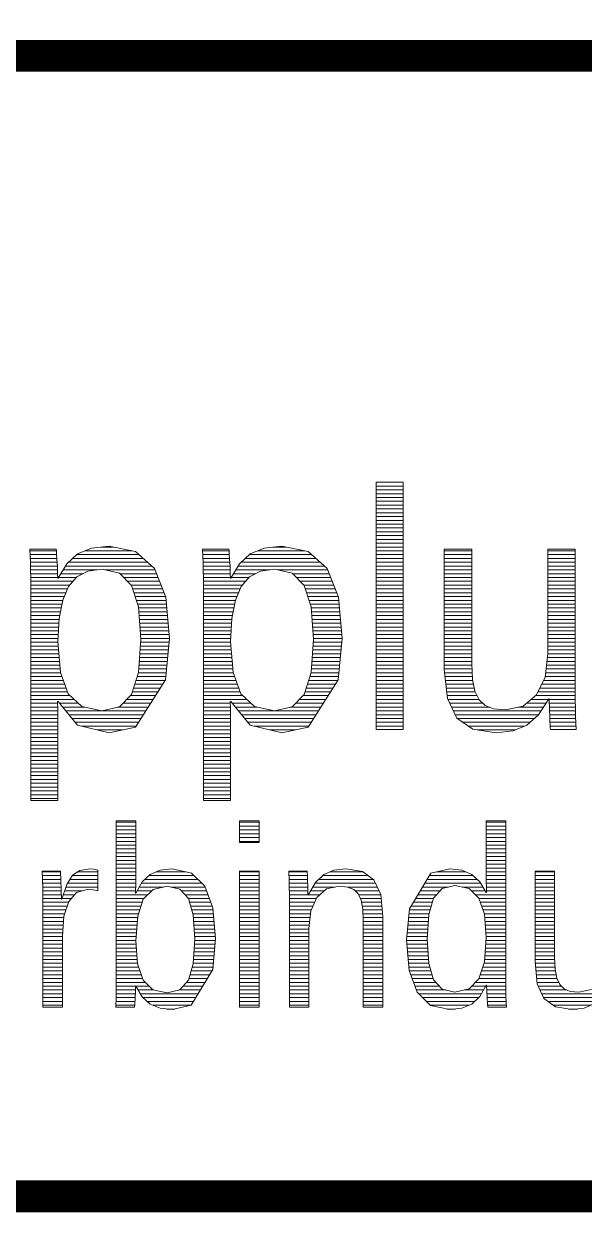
# Model space of a CAD drawing. Header units: millimetres. Extents: x 20 to 410, y 10 to 287.
# Drawn here: x 334.53 to 343.36, y 9.75 to 28.46 of the extents above; entities that cross this region are included whole.
import ezdxf

# ---------------------------------------------------------------- set-up
doc = ezdxf.new("R2010")
doc.units = ezdxf.units.MM
doc.layers.add('KANTEN', color=7, linetype='Continuous', lineweight=50)
doc.layers.add('TEXT', color=7, linetype='Continuous', lineweight=13)

msp = doc.modelspace()

# ---------------------------------------------------------------- linework, layer by layer
at = {"layer": 'KANTEN', "lineweight": 50, "const_width": 0.5}
msp.add_lwpolyline([(20, 10), (410, 10), (410, 287), (20, 287)], close=True, dxfattribs=at)
msp.add_lwpolyline([(299, 27.96), (410, 27.96)], dxfattribs=at)
at = {"layer": 'TEXT', "lineweight": 13}
for p, q in [((340.082, 21.245), (340.512, 21.245)), ((340.082, 21.185), (340.512, 21.185)), ((340.082, 21.125), (340.512, 21.125)), ((340.082, 21.065), (340.512, 21.065)), ((340.082, 21.005), (340.512, 21.005)), ((340.082, 20.945), (340.512, 20.945)), ((340.082, 20.885), (340.512, 20.885)), ((340.082, 20.825), (340.512, 20.825)), ((340.082, 20.765), (340.512, 20.765)), ((340.082, 20.705), (340.512, 20.705)), ((340.082, 20.645), (340.512, 20.645)), ((340.082, 20.585), (340.512, 20.585)), ((340.082, 20.525), (340.512, 20.525)), ((340.082, 20.465), (340.512, 20.465)), ((340.082, 20.405), (340.512, 20.405)), ((335.739, 20.225), (335.949, 20.225)), ((338.459, 20.225), (338.669, 20.225)), ((340.082, 20.345), (340.512, 20.345)), ((340.082, 20.285), (340.512, 20.285)), ((340.082, 20.225), (340.512, 20.225)), ((334.63, 20.165), (335.046, 20.165)), ((334.632, 20.105), (335.051, 20.105)), ((334.635, 20.045), (335.055, 20.045)), ((335.302, 20.045), (336.415, 20.045)), ((335.367, 20.105), (336.348, 20.105)), ((335.493, 20.165), (336.234, 20.165)), ((337.35, 20.165), (337.766, 20.165)), ((337.352, 20.105), (337.771, 20.105)), ((337.355, 20.045), (337.775, 20.045)), ((338.022, 20.045), (339.135, 20.045)), ((338.087, 20.105), (339.068, 20.105)), ((338.213, 20.165), (338.954, 20.165)), ((340.082, 20.165), (340.512, 20.165)), ((340.082, 20.105), (340.512, 20.105)), ((340.082, 20.045), (340.512, 20.045)), ((341.157, 20.165), (341.589, 20.165)), ((341.157, 20.105), (341.589, 20.105)), ((341.157, 20.045), (341.589, 20.045)), ((342.791, 20.165), (343.221, 20.165)), ((342.791, 20.105), (343.221, 20.105)), ((342.791, 20.045), (343.221, 20.045)), ((334.638, 19.985), (335.058, 19.985)), ((334.639, 19.925), (335.061, 19.925)), ((334.64, 19.865), (335.064, 19.865)), ((335.154, 19.865), (335.691, 19.865)), ((335.189, 19.925), (336.55, 19.925)), ((335.236, 19.985), (336.482, 19.985)), ((335.81, 19.865), (336.6, 19.865)), ((337.358, 19.985), (337.778, 19.985)), ((337.359, 19.925), (337.781, 19.925)), ((337.36, 19.865), (337.784, 19.865)), ((337.874, 19.865), (338.411, 19.865)), ((337.909, 19.925), (339.27, 19.925)), ((337.956, 19.985), (339.202, 19.985)), ((338.53, 19.865), (339.32, 19.865)), ((340.082, 19.985), (340.512, 19.985)), ((340.082, 19.925), (340.512, 19.925)), ((340.082, 19.865), (340.512, 19.865)), ((341.157, 19.985), (341.589, 19.985)), ((341.157, 19.925), (341.589, 19.925)), ((341.157, 19.865), (341.589, 19.865)), ((342.791, 19.985), (343.221, 19.985)), ((342.791, 19.925), (343.221, 19.925)), ((342.791, 19.865), (343.221, 19.865)), ((334.64, 19.805), (335.066, 19.805)), ((334.641, 19.745), (335.068, 19.745)), ((334.641, 19.685), (335.307, 19.685)), ((335.084, 19.745), (335.358, 19.745)), ((335.119, 19.805), (335.461, 19.805)), ((336.048, 19.805), (336.624, 19.805)), ((336.107, 19.745), (336.647, 19.745)), ((336.167, 19.685), (336.671, 19.685)), ((337.36, 19.805), (337.786, 19.805)), ((337.361, 19.745), (337.788, 19.745)), ((337.361, 19.685), (338.027, 19.685)), ((337.804, 19.745), (338.078, 19.745)), ((337.839, 19.805), (338.181, 19.805)), ((338.768, 19.805), (339.344, 19.805)), ((338.827, 19.745), (339.367, 19.745)), ((338.887, 19.685), (339.391, 19.685)), ((340.082, 19.805), (340.512, 19.805)), ((340.082, 19.745), (340.512, 19.745)), ((340.082, 19.685), (340.512, 19.685)), ((341.157, 19.805), (341.589, 19.805)), ((341.157, 19.745), (341.589, 19.745)), ((341.157, 19.685), (341.589, 19.685)), ((342.791, 19.805), (343.221, 19.805)), ((342.791, 19.745), (343.221, 19.745)), ((342.791, 19.685), (343.221, 19.685)), ((334.642, 19.625), (335.257, 19.625)), ((334.642, 19.565), (335.223, 19.565)), ((334.642, 19.505), (335.197, 19.505)), ((336.226, 19.625), (336.694, 19.625)), ((336.248, 19.565), (336.718, 19.565)), ((336.268, 19.505), (336.742, 19.505)), ((337.362, 19.625), (337.977, 19.625)), ((337.362, 19.565), (337.943, 19.565)), ((337.362, 19.505), (337.917, 19.505)), ((338.946, 19.625), (339.414, 19.625)), ((338.968, 19.565), (339.438, 19.565)), ((338.988, 19.505), (339.462, 19.505)), ((340.082, 19.625), (340.512, 19.625)), ((340.082, 19.565), (340.512, 19.565)), ((340.082, 19.505), (340.512, 19.505)), ((341.157, 19.625), (341.589, 19.625)), ((341.157, 19.565), (341.589, 19.565)), ((341.157, 19.505), (341.589, 19.505)), ((342.791, 19.625), (343.221, 19.625)), ((342.791, 19.565), (343.221, 19.565)), ((342.791, 19.505), (343.221, 19.505)), ((334.642, 19.445), (335.172, 19.445)), ((334.642, 19.385), (335.147, 19.385)), ((334.642, 19.325), (335.135, 19.325)), ((336.287, 19.445), (336.765, 19.445)), ((336.306, 19.385), (336.773, 19.385)), ((336.326, 19.325), (336.779, 19.325)), ((337.362, 19.445), (337.892, 19.445)), ((337.362, 19.385), (337.867, 19.385)), ((337.362, 19.325), (337.855, 19.325)), ((339.007, 19.445), (339.485, 19.445)), ((339.026, 19.385), (339.493, 19.385)), ((339.046, 19.325), (339.499, 19.325)), ((340.082, 19.445), (340.512, 19.445)), ((340.082, 19.385), (340.512, 19.385)), ((340.082, 19.325), (340.512, 19.325)), ((341.157, 19.445), (341.589, 19.445)), ((341.157, 19.385), (341.589, 19.385)), ((341.157, 19.325), (341.589, 19.325)), ((342.791, 19.445), (343.221, 19.445)), ((342.791, 19.385), (343.221, 19.385)), ((342.791, 19.325), (343.221, 19.325)), ((334.642, 19.265), (335.123, 19.265)), ((334.642, 19.205), (335.112, 19.205)), ((334.642, 19.145), (335.1, 19.145)), ((336.341, 19.265), (336.784, 19.265)), ((336.345, 19.205), (336.79, 19.205)), ((336.35, 19.145), (336.795, 19.145)), ((337.362, 19.265), (337.843, 19.265)), ((337.362, 19.205), (337.832, 19.205)), ((337.362, 19.145), (337.82, 19.145)), ((339.061, 19.265), (339.504, 19.265)), ((339.065, 19.205), (339.51, 19.205)), ((339.07, 19.145), (339.515, 19.145)), ((340.082, 19.265), (340.512, 19.265)), ((340.082, 19.205), (340.512, 19.205)), ((340.082, 19.145), (340.512, 19.145)), ((341.157, 19.265), (341.589, 19.265)), ((341.157, 19.205), (341.589, 19.205)), ((341.157, 19.145), (341.589, 19.145)), ((342.791, 19.265), (343.221, 19.265)), ((342.791, 19.205), (343.221, 19.205)), ((342.791, 19.145), (343.221, 19.145)), ((334.642, 19.085), (335.09, 19.085)), ((334.642, 19.025), (335.087, 19.025)), ((334.642, 18.965), (335.084, 18.965)), ((334.642, 18.905), (335.081, 18.905)), ((336.354, 19.085), (336.801, 19.085)), ((336.358, 19.025), (336.806, 19.025)), ((336.362, 18.965), (336.811, 18.965)), ((336.367, 18.905), (336.817, 18.905)), ((337.362, 19.085), (337.81, 19.085)), ((337.362, 19.025), (337.807, 19.025)), ((337.362, 18.965), (337.804, 18.965)), ((337.362, 18.905), (337.801, 18.905)), ((339.074, 19.085), (339.521, 19.085)), ((339.078, 19.025), (339.526, 19.025)), ((339.082, 18.965), (339.531, 18.965)), ((339.087, 18.905), (339.537, 18.905)), ((340.082, 19.085), (340.512, 19.085)), ((340.082, 19.025), (340.512, 19.025)), ((340.082, 18.965), (340.512, 18.965)), ((340.082, 18.905), (340.512, 18.905)), ((341.157, 19.085), (341.589, 19.085)), ((341.157, 19.025), (341.589, 19.025)), ((341.157, 18.965), (341.589, 18.965)), ((341.157, 18.905), (341.589, 18.905)), ((342.791, 19.085), (343.221, 19.085)), ((342.791, 19.025), (343.221, 19.025)), ((342.791, 18.965), (343.221, 18.965)), ((342.791, 18.905), (343.221, 18.905)), ((334.642, 18.845), (335.078, 18.845)), ((334.642, 18.785), (335.075, 18.785)), ((334.642, 18.725), (335.073, 18.725)), ((336.371, 18.845), (336.822, 18.845)), ((336.373, 18.725), (336.823, 18.725)), ((336.375, 18.785), (336.828, 18.785)), ((337.362, 18.845), (337.798, 18.845)), ((337.362, 18.785), (337.795, 18.785)), ((337.362, 18.725), (337.793, 18.725)), ((339.091, 18.845), (339.542, 18.845)), ((339.093, 18.725), (339.543, 18.725)), ((339.095, 18.785), (339.548, 18.785)), ((340.082, 18.845), (340.512, 18.845)), ((340.082, 18.785), (340.512, 18.785)), ((340.082, 18.725), (340.512, 18.725)), ((341.157, 18.845), (341.589, 18.845)), ((341.157, 18.785), (341.589, 18.785)), ((341.157, 18.725), (341.589, 18.725)), ((342.791, 18.845), (343.221, 18.845)), ((342.791, 18.785), (343.221, 18.785)), ((342.791, 18.725), (343.221, 18.725)), ((334.642, 18.665), (335.078, 18.665)), ((334.642, 18.605), (335.083, 18.605)), ((334.642, 18.545), (335.088, 18.545)), ((336.36, 18.545), (336.806, 18.545)), ((336.364, 18.605), (336.812, 18.605)), ((336.369, 18.665), (336.817, 18.665)), ((337.362, 18.665), (337.798, 18.665)), ((337.362, 18.605), (337.803, 18.605)), ((337.362, 18.545), (337.808, 18.545)), ((339.08, 18.545), (339.526, 18.545)), ((339.084, 18.605), (339.532, 18.605)), ((339.089, 18.665), (339.537, 18.665)), ((340.082, 18.665), (340.512, 18.665)), ((340.082, 18.605), (340.512, 18.605)), ((340.082, 18.545), (340.512, 18.545)), ((341.157, 18.665), (341.589, 18.665)), ((341.157, 18.605), (341.589, 18.605)), ((341.157, 18.545), (341.589, 18.545)), ((342.791, 18.665), (343.221, 18.665)), ((342.791, 18.605), (343.221, 18.605)), ((342.791, 18.545), (343.221, 18.545)), ((334.642, 18.485), (335.093, 18.485)), ((334.642, 18.425), (335.098, 18.425)), ((334.642, 18.365), (335.103, 18.365)), ((336.348, 18.365), (336.79, 18.365)), ((336.352, 18.425), (336.795, 18.425)), ((336.356, 18.485), (336.801, 18.485)), ((337.362, 18.485), (337.813, 18.485)), ((337.362, 18.425), (337.818, 18.425)), ((337.362, 18.365), (337.823, 18.365)), ((339.068, 18.365), (339.51, 18.365)), ((339.072, 18.425), (339.515, 18.425)), ((339.076, 18.485), (339.521, 18.485)), ((340.082, 18.485), (340.512, 18.485)), ((340.082, 18.425), (340.512, 18.425)), ((340.082, 18.365), (340.512, 18.365)), ((341.157, 18.485), (341.589, 18.485)), ((341.157, 18.425), (341.589, 18.425)), ((341.157, 18.365), (341.591, 18.365)), ((342.769, 18.365), (343.221, 18.365)), ((342.776, 18.425), (343.221, 18.425)), ((342.783, 18.485), (343.221, 18.485)), ((334.642, 18.305), (335.108, 18.305)), ((334.642, 18.245), (335.115, 18.245)), ((334.642, 18.185), (335.136, 18.185)), ((336.318, 18.185), (336.773, 18.185)), ((336.337, 18.245), (336.779, 18.245)), ((336.343, 18.305), (336.784, 18.305)), ((337.362, 18.305), (337.828, 18.305)), ((337.362, 18.245), (337.835, 18.245)), ((337.362, 18.185), (337.856, 18.185)), ((339.038, 18.185), (339.493, 18.185)), ((339.057, 18.245), (339.499, 18.245)), ((339.063, 18.305), (339.504, 18.305)), ((340.082, 18.305), (340.512, 18.305)), ((340.082, 18.245), (340.512, 18.245)), ((340.082, 18.185), (340.512, 18.185)), ((341.157, 18.305), (341.594, 18.305)), ((341.163, 18.245), (341.597, 18.245)), ((341.169, 18.185), (341.6, 18.185)), ((342.747, 18.185), (343.221, 18.185)), ((342.754, 18.245), (343.221, 18.245)), ((342.762, 18.305), (343.221, 18.305)), ((334.642, 18.125), (335.158, 18.125)), ((334.642, 18.065), (335.179, 18.065)), ((334.642, 18.005), (335.201, 18.005)), ((336.261, 18.005), (336.687, 18.005)), ((336.28, 18.065), (336.725, 18.065)), ((336.299, 18.125), (336.763, 18.125)), ((337.362, 18.125), (337.878, 18.125)), ((337.362, 18.065), (337.899, 18.065)), ((337.362, 18.005), (337.921, 18.005)), ((338.981, 18.005), (339.407, 18.005)), ((339, 18.065), (339.445, 18.065)), ((339.019, 18.125), (339.483, 18.125)), ((340.082, 18.125), (340.512, 18.125)), ((340.082, 18.065), (340.512, 18.065)), ((340.082, 18.005), (340.512, 18.005)), ((341.176, 18.125), (341.605, 18.125)), ((341.182, 18.065), (341.617, 18.065)), ((341.189, 18.005), (341.629, 18.005)), ((342.664, 18.005), (343.221, 18.005)), ((342.693, 18.065), (343.221, 18.065)), ((342.722, 18.125), (343.221, 18.125)), ((334.642, 17.945), (335.222, 17.945)), ((334.642, 17.885), (335.263, 17.885)), ((334.642, 17.825), (335.327, 17.825)), ((336.151, 17.825), (336.571, 17.825)), ((336.209, 17.885), (336.61, 17.885)), ((336.242, 17.945), (336.648, 17.945)), ((337.362, 17.945), (337.942, 17.945)), ((337.362, 17.885), (337.983, 17.885)), ((337.362, 17.825), (338.047, 17.825)), ((338.871, 17.825), (339.291, 17.825)), ((338.929, 17.885), (339.33, 17.885)), ((338.962, 17.945), (339.368, 17.945)), ((340.082, 17.945), (340.512, 17.945)), ((340.082, 17.885), (340.512, 17.885)), ((340.082, 17.825), (340.512, 17.825)), ((341.195, 17.945), (341.644, 17.945)), ((341.202, 17.885), (341.673, 17.885)), ((341.213, 17.825), (341.703, 17.825)), ((342.525, 17.825), (342.796, 17.825)), ((342.598, 17.885), (343.222, 17.885)), ((342.635, 17.945), (343.221, 17.945)), ((342.81, 17.825), (343.222, 17.825)), ((334.642, 17.765), (335.064, 17.765)), ((334.642, 17.705), (335.068, 17.705)), ((334.642, 17.645), (335.07, 17.645)), ((335.096, 17.765), (335.392, 17.765)), ((335.145, 17.705), (335.486, 17.705)), ((335.195, 17.645), (336.456, 17.645)), ((336.012, 17.705), (336.495, 17.705)), ((336.092, 17.765), (336.533, 17.765)), ((337.362, 17.765), (337.784, 17.765)), ((337.362, 17.705), (337.788, 17.705)), ((337.362, 17.645), (337.79, 17.645)), ((337.816, 17.765), (338.112, 17.765)), ((337.865, 17.705), (338.206, 17.705)), ((337.914, 17.645), (339.176, 17.645)), ((338.732, 17.705), (339.215, 17.705)), ((338.812, 17.765), (339.253, 17.765)), ((340.082, 17.765), (340.512, 17.765)), ((340.082, 17.705), (340.512, 17.705)), ((340.082, 17.645), (340.512, 17.645)), ((341.242, 17.765), (341.763, 17.765)), ((341.27, 17.705), (341.868, 17.705)), ((341.299, 17.645), (342.681, 17.645)), ((342.323, 17.705), (342.72, 17.705)), ((342.452, 17.765), (342.758, 17.765)), ((342.812, 17.765), (343.223, 17.765)), ((342.813, 17.705), (343.223, 17.705)), ((342.815, 17.645), (343.224, 17.645)), ((334.642, 17.585), (335.071, 17.585)), ((334.642, 17.525), (335.071, 17.525)), ((334.642, 17.465), (335.071, 17.465)), ((335.244, 17.585), (336.418, 17.585)), ((335.293, 17.525), (336.379, 17.525)), ((335.342, 17.465), (336.341, 17.465)), ((337.362, 17.585), (337.791, 17.585)), ((337.362, 17.525), (337.791, 17.525)), ((337.362, 17.465), (337.791, 17.465)), ((337.964, 17.585), (339.138, 17.585)), ((338.013, 17.525), (339.099, 17.525)), ((338.062, 17.465), (339.061, 17.465)), ((340.082, 17.585), (340.512, 17.585)), ((340.082, 17.525), (340.512, 17.525)), ((340.082, 17.465), (340.512, 17.465)), ((341.328, 17.585), (342.643, 17.585)), ((341.361, 17.525), (342.577, 17.525)), ((341.449, 17.465), (342.51, 17.465)), ((342.817, 17.585), (343.224, 17.585)), ((342.82, 17.525), (343.226, 17.525)), ((342.822, 17.465), (343.229, 17.465)), ((334.642, 17.405), (335.072, 17.405)), ((334.642, 17.345), (335.072, 17.345)), ((334.642, 17.285), (335.072, 17.285)), ((334.642, 17.225), (335.072, 17.225)), ((335.442, 17.405), (336.303, 17.405)), ((335.685, 17.345), (336.09, 17.345)), ((337.362, 17.405), (337.792, 17.405)), ((337.362, 17.345), (337.792, 17.345)), ((337.362, 17.285), (337.792, 17.285)), ((337.362, 17.225), (337.792, 17.225)), ((338.162, 17.405), (339.023, 17.405)), ((338.405, 17.345), (338.81, 17.345)), ((340.082, 17.405), (340.512, 17.405)), ((341.536, 17.405), (342.426, 17.405)), ((341.675, 17.345), (342.283, 17.345)), ((342.825, 17.405), (343.232, 17.405)), ((334.642, 17.165), (335.072, 17.165)), ((334.642, 17.105), (335.072, 17.105)), ((334.642, 17.045), (335.072, 17.045)), ((337.362, 17.165), (337.792, 17.165)), ((337.362, 17.105), (337.792, 17.105)), ((337.362, 17.045), (337.792, 17.045)), ((334.642, 16.985), (335.072, 16.985)), ((334.642, 16.925), (335.072, 16.925)), ((334.642, 16.865), (335.072, 16.865)), ((337.362, 16.985), (337.792, 16.985)), ((337.362, 16.925), (337.792, 16.925)), ((337.362, 16.865), (337.792, 16.865)), ((334.642, 16.805), (335.072, 16.805)), ((334.642, 16.745), (335.072, 16.745)), ((334.642, 16.685), (335.072, 16.685)), ((337.362, 16.805), (337.792, 16.805)), ((337.362, 16.745), (337.792, 16.745)), ((337.362, 16.685), (337.792, 16.685)), ((334.642, 16.625), (335.072, 16.625)), ((334.642, 16.565), (335.072, 16.565)), ((334.642, 16.505), (335.072, 16.505)), ((337.362, 16.625), (337.792, 16.625)), ((337.362, 16.565), (337.792, 16.565)), ((337.362, 16.505), (337.792, 16.505)), ((334.642, 16.445), (335.072, 16.445)), ((334.642, 16.385), (335.072, 16.385)), ((334.642, 16.325), (335.072, 16.325)), ((337.362, 16.445), (337.792, 16.445)), ((337.362, 16.385), (337.792, 16.385)), ((337.362, 16.325), (337.792, 16.325)), ((334.642, 16.265), (335.072, 16.265)), ((337.362, 16.265), (337.792, 16.265)), ((335.991, 15.89), (336.298, 15.89)), ((335.991, 15.83), (336.298, 15.83)), ((335.991, 15.77), (336.298, 15.77)), ((337.932, 15.89), (338.239, 15.89)), ((337.932, 15.83), (338.239, 15.83)), ((337.932, 15.77), (338.239, 15.77)), ((341.818, 15.89), (342.125, 15.89)), ((341.818, 15.83), (342.125, 15.83)), ((341.818, 15.77), (342.125, 15.77)), ((335.991, 15.71), (336.298, 15.71)), ((335.991, 15.65), (336.298, 15.65)), ((335.991, 15.59), (336.298, 15.59)), ((337.932, 15.71), (338.239, 15.71)), ((337.932, 15.65), (338.239, 15.65)), ((337.932, 15.59), (338.239, 15.59)), ((341.818, 15.71), (342.125, 15.71)), ((341.818, 15.65), (342.125, 15.65)), ((341.818, 15.59), (342.125, 15.59)), ((335.991, 15.53), (336.298, 15.53)), ((335.991, 15.47), (336.298, 15.47)), ((335.991, 15.41), (336.298, 15.41)), ((335.991, 15.35), (336.298, 15.35)), ((341.818, 15.53), (342.125, 15.53)), ((341.818, 15.47), (342.125, 15.47)), ((341.818, 15.41), (342.125, 15.41)), ((341.818, 15.35), (342.125, 15.35)), ((335.991, 15.29), (336.298, 15.29)), ((335.991, 15.23), (336.298, 15.23)), ((335.991, 15.17), (336.298, 15.17)), ((341.818, 15.29), (342.125, 15.29)), ((341.818, 15.23), (342.125, 15.23)), ((341.818, 15.17), (342.125, 15.17)), ((334.824, 15.11), (335.114, 15.11)), ((334.826, 15.05), (335.116, 15.05)), ((334.828, 14.99), (335.118, 14.99)), ((335.261, 14.99), (335.697, 14.99)), ((335.299, 15.05), (335.697, 15.05)), ((335.383, 15.11), (335.697, 15.11)), ((335.991, 15.11), (336.298, 15.11)), ((335.991, 15.05), (336.298, 15.05)), ((335.991, 14.99), (336.297, 14.99)), ((336.438, 14.99), (337.28, 14.99)), ((336.503, 15.05), (337.218, 15.05)), ((336.619, 15.11), (337.089, 15.11)), ((337.932, 15.11), (338.239, 15.11)), ((337.932, 15.05), (338.239, 15.05)), ((337.932, 14.99), (338.239, 14.99)), ((338.707, 15.11), (338.997, 15.11)), ((338.71, 15.05), (339, 15.05)), ((338.713, 14.99), (339.003, 14.99)), ((339.18, 14.99), (340.041, 14.99)), ((339.243, 15.05), (339.958, 15.05)), ((339.358, 15.11), (339.875, 15.11)), ((340.886, 14.99), (341.68, 14.99)), ((340.923, 15.05), (341.614, 15.05)), ((341.036, 15.11), (341.498, 15.11)), ((341.818, 15.11), (342.125, 15.11)), ((341.818, 15.05), (342.125, 15.05)), ((341.819, 14.99), (342.125, 14.99)), ((342.588, 15.11), (342.896, 15.11)), ((342.588, 15.05), (342.896, 15.05)), ((342.588, 14.99), (342.896, 14.99)), ((334.83, 14.93), (335.12, 14.93)), ((334.831, 14.87), (335.123, 14.87)), ((334.832, 14.81), (335.124, 14.81)), ((335.178, 14.81), (335.455, 14.81)), ((335.198, 14.87), (335.697, 14.87)), ((335.224, 14.93), (335.697, 14.93)), ((335.991, 14.93), (336.296, 14.93)), ((335.991, 14.87), (336.294, 14.87)), ((335.991, 14.81), (336.292, 14.81)), ((336.317, 14.81), (336.548, 14.81)), ((336.351, 14.87), (336.735, 14.87)), ((336.385, 14.93), (337.341, 14.93)), ((336.85, 14.87), (337.393, 14.87)), ((337.016, 14.81), (337.414, 14.81)), ((337.932, 14.93), (338.239, 14.93)), ((337.932, 14.87), (338.239, 14.87)), ((337.932, 14.81), (338.239, 14.81)), ((338.715, 14.93), (339.005, 14.93)), ((338.715, 14.87), (339.007, 14.87)), ((338.716, 14.81), (339.009, 14.81)), ((339.05, 14.81), (339.269, 14.81)), ((339.086, 14.87), (339.44, 14.87)), ((339.122, 14.93), (340.074, 14.93)), ((339.637, 14.87), (340.102, 14.87)), ((339.754, 14.81), (340.129, 14.81)), ((340.777, 14.81), (341.093, 14.81)), ((340.814, 14.87), (341.222, 14.87)), ((340.85, 14.93), (341.734, 14.93)), ((341.44, 14.87), (341.769, 14.87)), ((341.585, 14.81), (341.805, 14.81)), ((341.82, 14.93), (342.125, 14.93)), ((341.821, 14.87), (342.125, 14.87)), ((341.821, 14.81), (342.125, 14.81)), ((342.588, 14.93), (342.896, 14.93)), ((342.588, 14.87), (342.896, 14.87)), ((342.588, 14.81), (342.896, 14.81)), ((334.833, 14.75), (335.126, 14.75)), ((334.834, 14.69), (335.127, 14.69)), ((334.834, 14.63), (335.238, 14.63)), ((335.137, 14.69), (335.284, 14.69)), ((335.158, 14.75), (335.335, 14.75)), ((335.991, 14.75), (336.488, 14.75)), ((335.991, 14.69), (336.428, 14.69)), ((335.991, 14.63), (336.4, 14.63)), ((337.071, 14.75), (337.436, 14.75)), ((337.127, 14.69), (337.458, 14.69)), ((337.145, 14.63), (337.479, 14.63)), ((337.932, 14.75), (338.239, 14.75)), ((337.932, 14.69), (338.239, 14.69)), ((337.932, 14.63), (338.239, 14.63)), ((338.716, 14.75), (339.2, 14.75)), ((338.717, 14.69), (339.143, 14.69)), ((338.717, 14.63), (339.116, 14.63)), ((339.806, 14.75), (340.156, 14.75)), ((339.834, 14.69), (340.162, 14.69)), ((339.852, 14.63), (340.168, 14.63)), ((340.668, 14.63), (340.97, 14.63)), ((340.704, 14.69), (340.988, 14.69)), ((340.741, 14.75), (341.038, 14.75)), ((341.647, 14.75), (342.125, 14.75)), ((341.703, 14.69), (342.125, 14.69)), ((341.724, 14.63), (342.125, 14.63)), ((342.588, 14.75), (342.896, 14.75)), ((342.588, 14.69), (342.896, 14.69)), ((342.588, 14.63), (342.896, 14.63)), ((334.834, 14.57), (335.218, 14.57)), ((334.834, 14.51), (335.199, 14.51)), ((334.834, 14.45), (335.179, 14.45)), ((335.991, 14.57), (336.38, 14.57)), ((335.991, 14.51), (336.36, 14.51)), ((335.991, 14.45), (336.34, 14.45)), ((337.163, 14.57), (337.501, 14.57)), ((337.18, 14.51), (337.513, 14.51)), ((337.198, 14.45), (337.519, 14.45)), ((337.932, 14.57), (338.239, 14.57)), ((337.932, 14.51), (338.239, 14.51)), ((337.932, 14.45), (338.239, 14.45)), ((338.717, 14.57), (339.089, 14.57)), ((338.717, 14.51), (339.061, 14.51)), ((338.717, 14.45), (339.05, 14.45)), ((339.864, 14.57), (340.174, 14.57)), ((339.874, 14.51), (340.18, 14.51)), ((339.876, 14.45), (340.186, 14.45)), ((340.6, 14.45), (340.916, 14.45)), ((340.605, 14.51), (340.934, 14.51)), ((340.632, 14.57), (340.952, 14.57)), ((341.745, 14.57), (342.125, 14.57)), ((341.766, 14.51), (342.125, 14.51)), ((341.787, 14.45), (342.125, 14.45)), ((342.588, 14.57), (342.896, 14.57)), ((342.588, 14.51), (342.896, 14.51)), ((342.588, 14.45), (342.896, 14.45)), ((334.834, 14.39), (335.165, 14.39)), ((334.834, 14.33), (335.16, 14.33)), ((334.834, 14.27), (335.155, 14.27)), ((335.991, 14.39), (336.326, 14.39)), ((335.991, 14.33), (336.321, 14.33)), ((335.991, 14.27), (336.317, 14.27)), ((337.206, 14.39), (337.524, 14.39)), ((337.21, 14.33), (337.529, 14.33)), ((337.214, 14.27), (337.534, 14.27)), ((337.932, 14.39), (338.239, 14.39)), ((337.932, 14.33), (338.239, 14.33)), ((337.932, 14.27), (338.239, 14.27)), ((338.717, 14.39), (339.043, 14.39)), ((338.717, 14.33), (339.036, 14.33)), ((338.717, 14.27), (339.03, 14.27)), ((339.879, 14.39), (340.191, 14.39)), ((339.882, 14.33), (340.191, 14.33)), ((339.882, 14.27), (340.191, 14.27)), ((340.584, 14.27), (340.901, 14.27)), ((340.59, 14.33), (340.905, 14.33)), ((340.595, 14.39), (340.909, 14.39)), ((341.793, 14.39), (342.125, 14.39)), ((341.798, 14.33), (342.125, 14.33)), ((341.803, 14.27), (342.125, 14.27)), ((342.588, 14.39), (342.896, 14.39)), ((342.588, 14.33), (342.896, 14.33)), ((342.588, 14.27), (342.896, 14.27)), ((334.834, 14.21), (335.15, 14.21)), ((334.834, 14.15), (335.145, 14.15)), ((334.834, 14.09), (335.141, 14.09)), ((335.991, 14.21), (336.312, 14.21)), ((335.991, 14.15), (336.307, 14.15)), ((335.991, 14.09), (336.303, 14.09)), ((337.218, 14.21), (337.539, 14.21)), ((337.222, 14.15), (337.544, 14.15)), ((337.226, 14.09), (337.549, 14.09)), ((337.932, 14.21), (338.239, 14.21)), ((337.932, 14.15), (338.239, 14.15)), ((337.932, 14.09), (338.239, 14.09)), ((338.717, 14.21), (339.024, 14.21)), ((338.717, 14.15), (339.024, 14.15)), ((338.717, 14.09), (339.024, 14.09)), ((339.882, 14.21), (340.191, 14.21)), ((339.882, 14.15), (340.191, 14.15)), ((339.882, 14.09), (340.191, 14.09)), ((340.569, 14.09), (340.889, 14.09)), ((340.574, 14.15), (340.893, 14.15)), ((340.579, 14.21), (340.897, 14.21)), ((341.808, 14.21), (342.125, 14.21)), ((341.812, 14.15), (342.125, 14.15)), ((341.817, 14.09), (342.125, 14.09)), ((342.588, 14.21), (342.896, 14.21)), ((342.588, 14.15), (342.896, 14.15)), ((342.588, 14.09), (342.896, 14.09)), ((334.834, 14.03), (335.141, 14.03)), ((334.834, 13.97), (335.141, 13.97)), ((334.834, 13.91), (335.141, 13.91)), ((334.834, 13.85), (335.141, 13.85)), ((335.991, 14.03), (336.298, 14.03)), ((335.991, 13.97), (336.302, 13.97)), ((335.991, 13.91), (336.307, 13.91)), ((335.991, 13.85), (336.312, 13.85)), ((337.216, 13.85), (337.534, 13.85)), ((337.22, 13.91), (337.539, 13.91)), ((337.224, 13.97), (337.544, 13.97)), ((337.228, 14.03), (337.549, 14.03)), ((337.932, 14.03), (338.239, 14.03)), ((337.932, 13.97), (338.239, 13.97)), ((337.932, 13.91), (338.239, 13.91)), ((337.932, 13.85), (338.239, 13.85)), ((338.717, 14.03), (339.024, 14.03)), ((338.717, 13.97), (339.024, 13.97)), ((338.717, 13.91), (339.024, 13.91)), ((338.717, 13.85), (339.024, 13.85)), ((339.882, 14.03), (340.191, 14.03)), ((339.882, 13.97), (340.191, 13.97)), ((339.882, 13.91), (340.191, 13.91)), ((339.882, 13.85), (340.191, 13.85)), ((340.565, 14.03), (340.888, 14.03)), ((340.57, 13.97), (340.892, 13.97)), ((340.575, 13.91), (340.896, 13.91)), ((340.58, 13.85), (340.9, 13.85)), ((341.801, 13.85), (342.125, 13.85)), ((341.806, 13.91), (342.125, 13.91)), ((341.81, 13.97), (342.125, 13.97)), ((341.815, 14.03), (342.125, 14.03)), ((342.588, 14.03), (342.896, 14.03)), ((342.588, 13.97), (342.896, 13.97)), ((342.588, 13.91), (342.896, 13.91)), ((342.588, 13.85), (342.896, 13.85)), ((334.834, 13.79), (335.141, 13.79)), ((334.834, 13.73), (335.141, 13.73)), ((334.834, 13.67), (335.141, 13.67)), ((335.991, 13.79), (336.317, 13.79)), ((335.991, 13.73), (336.321, 13.73)), ((335.991, 13.67), (336.326, 13.67)), ((337.204, 13.67), (337.518, 13.67)), ((337.208, 13.73), (337.523, 13.73)), ((337.212, 13.79), (337.529, 13.79)), ((337.932, 13.79), (338.239, 13.79)), ((337.932, 13.73), (338.239, 13.73)), ((337.932, 13.67), (338.239, 13.67)), ((338.717, 13.79), (339.024, 13.79)), ((338.717, 13.73), (339.024, 13.73)), ((338.717, 13.67), (339.024, 13.67)), ((339.882, 13.79), (340.191, 13.79)), ((339.882, 13.73), (340.191, 13.73)), ((339.882, 13.67), (340.191, 13.67)), ((340.586, 13.79), (340.904, 13.79)), ((340.591, 13.73), (340.908, 13.73)), ((340.596, 13.67), (340.912, 13.67)), ((341.782, 13.67), (342.125, 13.67)), ((341.792, 13.73), (342.125, 13.73)), ((341.796, 13.79), (342.125, 13.79)), ((342.588, 13.79), (342.896, 13.79)), ((342.588, 13.73), (342.898, 13.73)), ((342.59, 13.67), (342.9, 13.67)), ((334.834, 13.61), (335.141, 13.61)), ((334.834, 13.55), (335.141, 13.55)), ((334.834, 13.49), (335.141, 13.49)), ((335.991, 13.61), (336.344, 13.61)), ((335.991, 13.55), (336.364, 13.55)), ((335.991, 13.49), (336.384, 13.49)), ((337.152, 13.49), (337.461, 13.49)), ((337.17, 13.55), (337.498, 13.55)), ((337.188, 13.61), (337.513, 13.61)), ((337.932, 13.61), (338.239, 13.61)), ((337.932, 13.55), (338.239, 13.55)), ((337.932, 13.49), (338.239, 13.49)), ((338.717, 13.61), (339.024, 13.61)), ((338.717, 13.55), (339.024, 13.55)), ((338.717, 13.49), (339.024, 13.49)), ((339.882, 13.61), (340.191, 13.61)), ((339.882, 13.55), (340.191, 13.55)), ((339.882, 13.49), (340.191, 13.49)), ((340.601, 13.61), (340.929, 13.61)), ((340.608, 13.55), (340.947, 13.55)), ((340.629, 13.49), (340.964, 13.49)), ((341.722, 13.49), (342.125, 13.49)), ((341.742, 13.55), (342.125, 13.55)), ((341.762, 13.61), (342.125, 13.61)), ((342.596, 13.61), (342.903, 13.61)), ((342.602, 13.55), (342.91, 13.55)), ((342.608, 13.49), (342.921, 13.49)), ((334.834, 13.43), (335.141, 13.43)), ((334.834, 13.37), (335.141, 13.37)), ((334.834, 13.31), (335.141, 13.31)), ((335.99, 13.37), (336.448, 13.37)), ((335.99, 13.31), (336.295, 13.31)), ((335.991, 13.43), (336.405, 13.43)), ((336.299, 13.31), (336.509, 13.31)), ((337.042, 13.31), (337.352, 13.31)), ((337.097, 13.37), (337.388, 13.37)), ((337.134, 13.43), (337.425, 13.43)), ((337.932, 13.43), (338.239, 13.43)), ((337.932, 13.37), (338.239, 13.37)), ((337.932, 13.31), (338.239, 13.31)), ((338.717, 13.43), (339.024, 13.43)), ((338.717, 13.37), (339.024, 13.37)), ((338.717, 13.31), (339.024, 13.31)), ((339.882, 13.43), (340.191, 13.43)), ((339.882, 13.37), (340.191, 13.37)), ((339.882, 13.31), (340.191, 13.31)), ((340.651, 13.43), (340.982, 13.43)), ((340.672, 13.37), (341.025, 13.37)), ((340.694, 13.31), (341.08, 13.31)), ((341.588, 13.31), (341.81, 13.31)), ((341.647, 13.37), (342.126, 13.37)), ((341.702, 13.43), (342.125, 13.43)), ((341.825, 13.31), (342.126, 13.31)), ((342.614, 13.43), (342.934, 13.43)), ((342.62, 13.37), (342.962, 13.37)), ((342.64, 13.31), (343.003, 13.31)), ((334.834, 13.25), (335.141, 13.25)), ((334.834, 13.19), (335.141, 13.19)), ((334.834, 13.13), (335.141, 13.13)), ((335.987, 13.13), (336.288, 13.13)), ((335.989, 13.25), (336.293, 13.25)), ((335.989, 13.19), (336.291, 13.19)), ((336.335, 13.25), (336.582, 13.25)), ((336.37, 13.19), (337.279, 13.19)), ((336.413, 13.13), (337.243, 13.13)), ((336.978, 13.25), (337.315, 13.25)), ((337.932, 13.25), (338.239, 13.25)), ((337.932, 13.19), (338.239, 13.19)), ((337.932, 13.13), (338.239, 13.13)), ((338.717, 13.25), (339.024, 13.25)), ((338.717, 13.19), (339.024, 13.19)), ((338.717, 13.13), (339.024, 13.13)), ((339.882, 13.25), (340.191, 13.25)), ((339.882, 13.19), (340.191, 13.19)), ((339.882, 13.13), (340.191, 13.13)), ((340.715, 13.25), (341.18, 13.25)), ((340.752, 13.19), (341.743, 13.19)), ((340.814, 13.13), (341.7, 13.13)), ((341.47, 13.25), (341.777, 13.25)), ((341.826, 13.25), (342.127, 13.25)), ((341.828, 13.19), (342.127, 13.19)), ((341.831, 13.13), (342.128, 13.13)), ((342.667, 13.25), (343.088, 13.25)), ((342.694, 13.19), (343.669, 13.19)), ((342.721, 13.13), (343.621, 13.13)), ((334.834, 13.07), (335.141, 13.07)), ((334.834, 13.01), (335.141, 13.01)), ((335.982, 13.01), (336.28, 13.01)), ((335.985, 13.07), (336.284, 13.07)), ((336.478, 13.07), (337.206, 13.07)), ((336.567, 13.01), (337.169, 13.01)), ((336.787, 12.95), (336.914, 12.95)), ((337.932, 13.07), (338.239, 13.07)), ((337.932, 13.01), (338.239, 13.01)), ((338.717, 13.07), (339.024, 13.07)), ((338.717, 13.01), (339.024, 13.01)), ((339.882, 13.07), (340.191, 13.07)), ((339.882, 13.01), (340.191, 13.01)), ((340.876, 13.07), (341.635, 13.07)), ((340.938, 13.01), (341.546, 13.01)), ((341.2, 12.95), (341.327, 12.95)), ((341.834, 13.07), (342.131, 13.07)), ((341.839, 13.01), (342.134, 13.01)), ((342.791, 13.07), (343.558, 13.07)), ((342.874, 13.01), (343.468, 13.01)), ((343.114, 12.95), (343.254, 12.95))]:
    msp.add_line(p, q, dxfattribs=at)
for points in [[(340.082, 21.245), (340.512, 21.245), (340.512, 17.35), (340.082, 17.35), (340.082, 21.245)], [(335.877, 17.297), (335.378, 17.421), (335.075, 17.791), (335.062, 17.791), (335.07, 17.669), (335.072, 17.345), (335.072, 16.235), (334.642, 16.235), (334.642, 19.61), (334.639, 19.974), (334.628, 20.19), (335.043, 20.19), (335.046, 20.166), (335.05, 20.115), (335.056, 20.033), (335.062, 19.917), (335.066, 19.804), (335.068, 19.733), (335.077, 19.733), (335.21, 19.96), (335.38, 20.117), (335.599, 20.209), (335.877, 20.24), (336.294, 20.152), (336.591, 19.888), (336.769, 19.436), (336.828, 18.783), (336.768, 18.133), (336.293, 17.39), (335.877, 17.297)], [(339.013, 17.39), (338.597, 17.297), (338.098, 17.421), (337.795, 17.791), (337.782, 17.791), (337.79, 17.669), (337.792, 17.345), (337.792, 16.235), (337.362, 16.235), (337.362, 19.61), (337.359, 19.974), (337.348, 20.19), (337.763, 20.19), (337.766, 20.166), (337.77, 20.115), (337.776, 20.033), (337.782, 19.917), (337.786, 19.804), (337.788, 19.733), (337.797, 19.733), (337.93, 19.96), (338.1, 20.117), (338.319, 20.209), (338.597, 20.24), (339.014, 20.152), (339.311, 19.888), (339.489, 19.436), (339.548, 18.783), (339.488, 18.133), (339.013, 17.39)], [(341.589, 18.39), (341.602, 18.14), (341.64, 17.953), (341.705, 17.82), (341.799, 17.73), (341.935, 17.679), (342.122, 17.662), (342.399, 17.721), (342.611, 17.896), (342.746, 18.175), (342.791, 18.544), (342.791, 20.19), (343.221, 20.19), (343.221, 17.956), (343.224, 17.557), (343.235, 17.35), (342.829, 17.35), (342.827, 17.374), (342.824, 17.421), (342.822, 17.483), (342.818, 17.553), (342.814, 17.661), (342.81, 17.835), (342.803, 17.835), (342.643, 17.584), (342.46, 17.419), (342.242, 17.328), (341.977, 17.297), (341.608, 17.355), (341.354, 17.53), (341.207, 17.838), (341.157, 18.297), (341.157, 20.19), (341.589, 20.19), (341.589, 18.39)], [(336.042, 19.811), (335.767, 19.875), (335.54, 19.845), (335.367, 19.756), (335.24, 19.605), (335.147, 19.387), (335.091, 19.099), (335.072, 18.736), (335.113, 18.25), (335.234, 17.911), (335.448, 17.713), (335.763, 17.646), (336.039, 17.711), (336.23, 17.905), (336.34, 18.251), (336.376, 18.773), (336.34, 19.281), (336.23, 19.62), (336.042, 19.811)], [(338.95, 19.62), (338.762, 19.811), (338.487, 19.875), (338.26, 19.845), (338.087, 19.756), (337.96, 19.605), (337.867, 19.387), (337.811, 19.099), (337.792, 18.736), (337.833, 18.25), (337.954, 17.911), (338.168, 17.713), (338.483, 17.646), (338.759, 17.711), (338.949, 17.905), (339.06, 18.251), (339.096, 18.773), (339.06, 19.281), (338.95, 19.62)], [(336.681, 12.962), (336.524, 13.028), (336.398, 13.143), (336.298, 13.312), (336.295, 13.312), (336.293, 13.235), (336.288, 13.125), (336.282, 13.026), (336.277, 12.98), (335.981, 12.98), (335.988, 13.144), (335.991, 13.421), (335.991, 15.914), (336.298, 15.914), (336.298, 15.078), (336.296, 14.938), (336.291, 14.775), (336.298, 14.775), (336.397, 14.952), (336.524, 15.069), (336.682, 15.136), (336.873, 15.159), (337.176, 15.09), (337.387, 14.885), (337.511, 14.543), (337.552, 14.059), (337.509, 13.57), (337.17, 13.01), (336.873, 12.94), (336.681, 12.962)], [(338.239, 15.574), (337.932, 15.574), (337.932, 15.914), (338.239, 15.914), (338.239, 15.574)], [(341.592, 13.029), (341.435, 12.962), (341.244, 12.94), (340.94, 13.008), (340.729, 13.213), (340.605, 13.556), (340.564, 14.04), (340.607, 14.529), (340.946, 15.089), (341.244, 15.159), (341.436, 15.136), (341.593, 15.069), (341.719, 14.954), (341.818, 14.787), (341.822, 14.787), (341.818, 15.026), (341.818, 15.914), (342.125, 15.914), (342.125, 13.421), (342.128, 13.144), (342.136, 12.98), (341.842, 12.98), (341.837, 13.032), (341.831, 13.126), (341.826, 13.233), (341.825, 13.324), (341.818, 13.324), (341.719, 13.148), (341.592, 13.029)], [(335.114, 15.119), (335.124, 14.828), (335.127, 14.682), (335.135, 14.682), (335.213, 14.913), (335.303, 15.057), (335.418, 15.133), (335.573, 15.159), (335.635, 15.154), (335.697, 15.139), (335.697, 14.813), (335.626, 14.827), (335.534, 14.832), (335.365, 14.784), (335.242, 14.641), (335.166, 14.41), (335.141, 14.095), (335.141, 12.98), (334.834, 12.98), (334.834, 14.621), (334.832, 14.858), (334.824, 15.119), (335.114, 15.119)], [(338.239, 12.98), (337.932, 12.98), (337.932, 15.119), (338.239, 15.119), (338.239, 12.98)], [(339.873, 14.524), (339.846, 14.664), (339.8, 14.765), (339.732, 14.832), (339.635, 14.871), (339.501, 14.883), (339.303, 14.84), (339.151, 14.708), (339.056, 14.498), (339.024, 14.219), (339.024, 12.98), (338.717, 12.98), (338.717, 14.662), (338.714, 14.963), (338.707, 15.119), (338.996, 15.119), (338.998, 15.101), (339, 15.066), (339.002, 15.019), (339.004, 14.966), (339.007, 14.884), (339.01, 14.753), (339.016, 14.753), (339.129, 14.942), (339.26, 15.066), (339.416, 15.136), (339.606, 15.159), (339.869, 15.115), (340.05, 14.983), (340.156, 14.752), (340.191, 14.405), (340.191, 12.98), (339.882, 12.98), (339.882, 14.336), (339.873, 14.524)], [(336.794, 14.883), (336.57, 14.832), (336.416, 14.678), (336.328, 14.412), (336.298, 14.026), (336.327, 13.66), (336.414, 13.404), (336.566, 13.253), (336.791, 13.203), (336.991, 13.253), (337.126, 13.402), (337.203, 13.663), (337.229, 14.048), (337.204, 14.433), (337.127, 14.69), (336.992, 14.835), (336.794, 14.883)], [(340.989, 13.409), (341.123, 13.264), (341.322, 13.215), (341.547, 13.268), (341.7, 13.425), (341.789, 13.692), (341.818, 14.075), (341.789, 14.443), (341.7, 14.697), (341.548, 14.846), (341.325, 14.895), (341.125, 14.846), (340.99, 14.697), (340.912, 14.436), (340.886, 14.052), (340.912, 13.666), (340.989, 13.409)]]:
    msp.add_lwpolyline(points, close=True, dxfattribs=at)
msp.add_lwpolyline([(343.518, 13.032), (343.362, 12.963), (343.173, 12.94), (342.91, 12.984), (342.728, 13.115), (342.623, 13.348), (342.588, 13.694), (342.588, 15.119), (342.896, 15.119), (342.896, 13.763), (342.896, 13.763), (342.905, 13.575), (342.932, 13.434), (342.979, 13.334), (343.046, 13.267), (343.143, 13.228), (343.277, 13.215), (343.475, 13.259)], dxfattribs=at)

doc.saveas('drawing.dxf')
